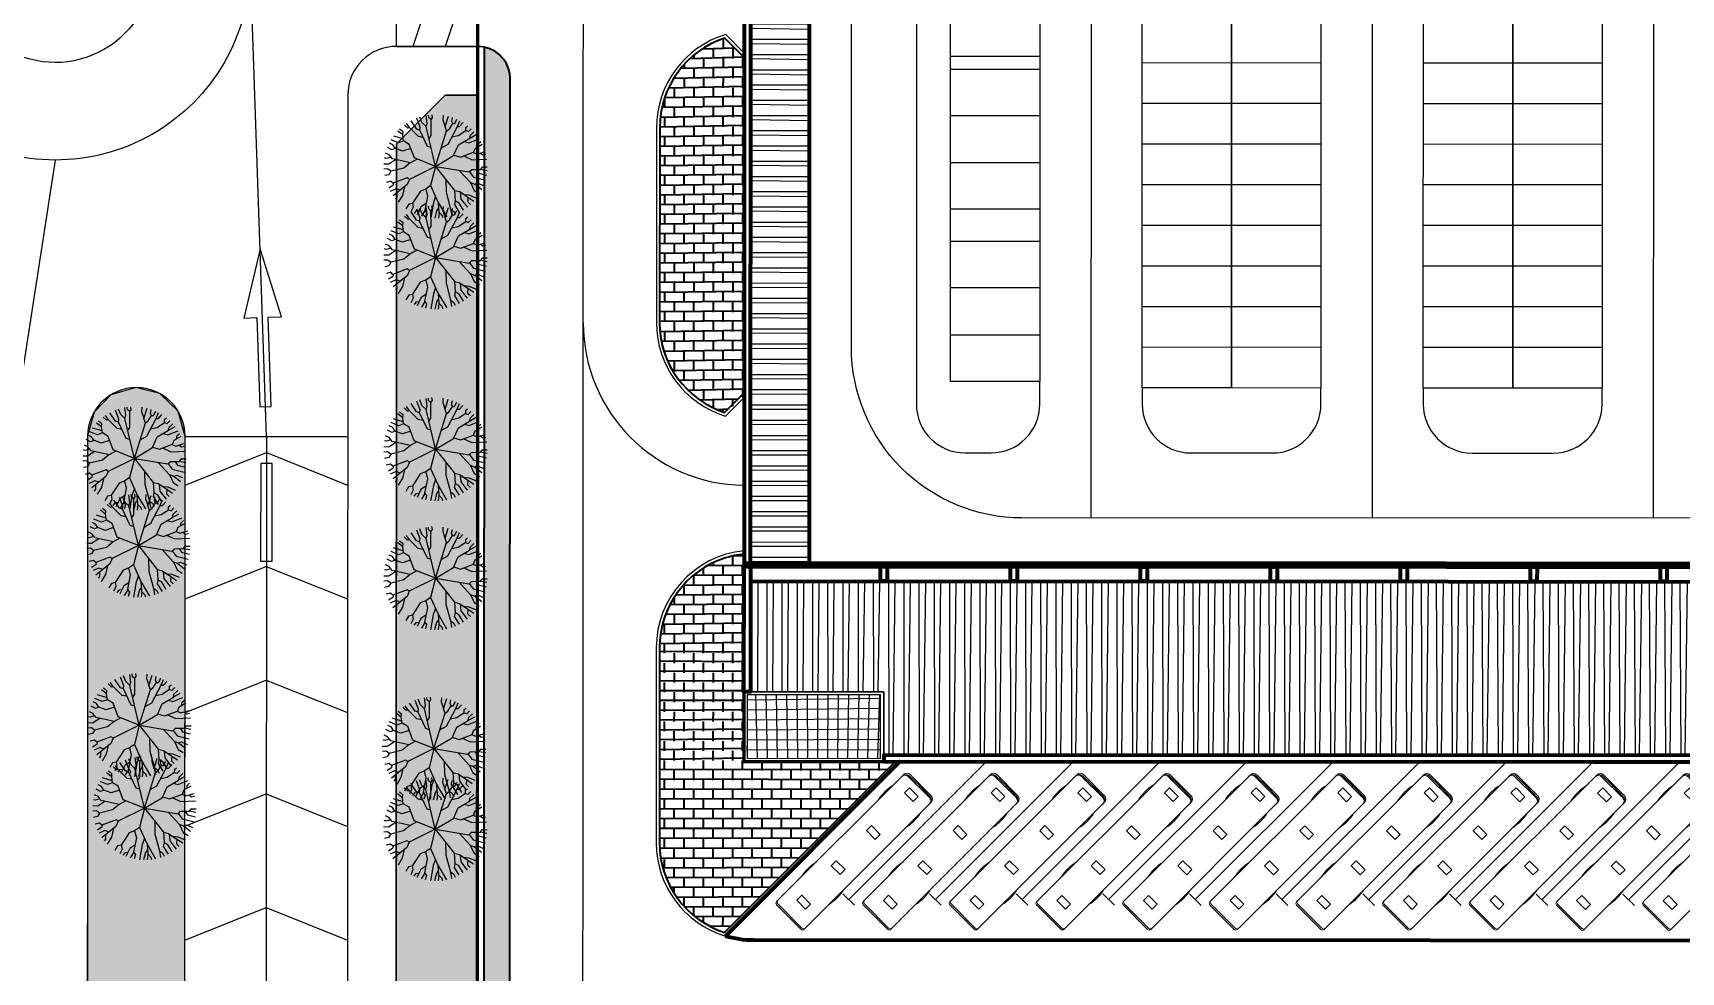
# Model space of a CAD drawing. Header units: millimetres. Extents: x -840588 to 786814, y -467537 to 194195.
# Drawn here: x 273541 to 374966, y -229826 to -172039 of the extents above; entities that cross this region are included whole.
import ezdxf

# ---------------------------------------------------------------- set-up
doc = ezdxf.new("R2010")
doc.units = ezdxf.units.MM
doc.header["$LTSCALE"] = 100
doc.header["$MEASUREMENT"] = 0
for name, color, linetype in [('1gt tim duong', 10, 'Continuous'), ('A-hatch', 139, 'Continuous'), ('A-Plnt', 23, 'Continuous'), ('A-tree', 3, 'Continuous'), ('caycay', 96, 'Continuous'), ('ct-ramdoc', 250, 'Continuous'), ('ctrinh-cot', 7, 'Continuous'), ('ctrinh-mai 1', 16, 'Continuous'), ('ctrinh-mai 2', 24, 'Continuous'), ('gthong-phan lanxe', 9, 'Continuous'), ('gthong-tim duong', 6, 'Continuous'), ('gthong-viahe', 5, 'Continuous')]:
    doc.layers.add(name, color=color, linetype=linetype)
for name, color, linetype, lineweight in [('A-Area', 134, 'Continuous', 35), ('ct-bai xe', 95, 'Continuous', 100), ('ct-phan loxe', 95, 'Continuous', 15), ('ct-xebuyt', 148, 'Continuous', 13), ('ctrinh-chinh', 24, 'Continuous', 100), ('PV_X_Lo', 1, 'Continuous', 9)]:
    doc.layers.add(name, color=color, linetype=linetype, lineweight=lineweight)

# ---------------------------------------------------------------- blocks, each defined once
blk = doc.blocks.new('ARR-LT-T')
blk.add_lwpolyline([(-4.212694860529155, 1.13272828515619), (-4.212694860412739, 0.3499999998603016), (-9.712694860529155, 0.3500000003259629), (-9.71269486041274, -0.3500000000931323), (-4.212694860412739, -0.3500000000931323), (-4.212694860529155, -1.179037770954892), (0, 0)], close=True)
blk = doc.blocks.new('plxe')
at = {"ltscale": 0.1}
for p, q in [((0, 0), (-8.485282087814994, 8.485282085835934)), ((-0.3535533662652597, -0.353553366381675), (0.3535533661488444, 0.3535533661488444))]:
    blk.add_line(p, q, dxfattribs=at)
blk = doc.blocks.new('nhadauxenhieutang')
at = {"layer": 'ctrinh-mai 1'}
h = blk.add_hatch(dxfattribs=at)
h.set_pattern_fill('ANSI32', color=256, scale=2.5, angle=315, style=0)
h.set_pattern_definition([(0, (-616518.5952939871, -1205217.903546091), (2.775557561562891e-16, 0.9375), []), (0, (-616518.2827939877, -1205218.21604609), (2.775557561562891e-16, 0.9375), [])])
h.paths.add_polyline_path([(-134.2000219970942, 36.79999674111605), (-130.6000214068918, 36.79999674111605), (-130.6000214068918, -36.79999818676151), (-134.2000219970942, -36.79999818676151)])
at = {"layer": 'ctrinh-mai 2'}
h = blk.add_hatch(dxfattribs=at)
h.set_pattern_fill('ANSI32', color=256, scale=2.5, angle=45, style=0)
h.set_pattern_definition([(90, (-616518.5952939871, -1205217.903546091), (-0.9375, 1.665334536937735e-16), []), (90, (-616518.2827939877, -1205217.591046091), (-0.9375, 1.665334536937735e-16), [])])
h.paths.add_polyline_path([(-126.0000206602272, -48.59999737353064), (-22.19975390762556, -48.59999737353064), (-22.19975390762556, -37.89999806811102), (-134.2000219970942, -37.89998831949197), (-134.2000219970942, -44.69999912194908), (-126.0000206602272, -44.69999912194908)])
h = blk.add_hatch(dxfattribs=at)
h.set_pattern_fill('ANSI37', color=256, scale=5, angle=315, style=0)
h.set_pattern_definition([(0, (-616518.5952939871, -1205217.903546091), (1.665334536937735e-16, 0.625), []), (90, (-616518.5952939871, -1205217.903546091), (-0.625, 1.665334536937735e-16), [])])
h.paths.add_polyline_path([(-126.2000206930097, -44.8999991081655), (-134.4000220275484, -44.8999991081655), (-134.4000220276648, -48.79999703657813), (-126.2000206930097, -48.79999703657813)])
at = {"layer": 'A-hatch'}
for p, q in [((-116.40001907642, -5.600000336766243), (-121.9000202789903, -5.600000336766243)), ((-99.1000162436394, -6.000000309431925), (-110.1000186486635, -6.000000309431925)), ((-81.80001340794843, -6.000000309431925), (-92.80001581297256, -6.000000309431925)), ((-116.400019079214, -6.400000282097608), (-121.9000202817842, -6.400000282097608)), ((-99.1000162436394, -8.50000013713725), (-110.1000186486635, -8.50000013713725)), ((-81.80001340794843, -8.50000013713725), (-92.80001581297256, -8.50000013713725)), ((-116.4000190777006, -9.250000085681677), (-121.9000202802708, -9.250000085681677)), ((-99.1000162436394, -10.99999996484257), (-110.1000186486635, -10.99999996484257)), ((-81.80001340794843, -10.99999996484257), (-92.80001581297256, -10.99999996484257)), ((-116.4000190779334, -12.14999988535419), (-121.9000202805037, -12.14999988535419)), ((-99.1000162436394, -13.4999997925479), (-110.1000186486635, -13.4999997925479)), ((-81.80001340794843, -13.4999997925479), (-92.80001581297256, -13.4999997925479)), ((-116.4000190779334, -14.99999968893826), (-121.9000202805037, -14.99999968893826)), ((-99.1000162436394, -15.99999962025322), (-110.1000186486635, -15.99999962025322)), ((-81.80001340794843, -15.99999962025322), (-92.80001581297256, -15.99999962025322)), ((-116.4000190779334, -16.99999955156818), (-121.9000202805037, -16.99999955156818)), ((-99.1000162436394, -18.49999944819137), (-110.1000186486635, -18.49999944819137)), ((-81.80001340794843, -18.49999944819137), (-92.80001581297256, -18.49999944819137)), ((-116.4000190780498, -19.84999935515225), (-121.9000202805037, -19.84999935515225)), ((-99.1000162436394, -20.9999992758967), (-110.1000186486635, -20.9999992758967)), ((-81.80001340794843, -20.9999992758967), (-92.80001581297256, -20.9999992758967)), ((-116.400019077817, -22.74999915482476), (-121.9000202802708, -22.74999915482476)), ((-99.1000162436394, -23.49999910360202), (-110.1000186486635, -23.49999910360202)), ((-81.80001340794843, -23.49999910360202), (-92.80001581297256, -23.49999910360202))]:
    blk.add_line(p, q, dxfattribs=at)
for points in [[(-116.4000190793304, -26.99999886238948), (-116.4000190794468, -25.59999895840883), (-121.9000202819007, -25.59999895840883), (-121.9000202819007, 25.59999751253054), (-116.4000190793304, 25.59999751253054), (-116.4000190793304, 26.99999741604552, 0.414213562373095), (-119.4000195710687, 29.99999720929191), (-121.0000201343792, 29.99999720929191, 0.4142135623730401), (-124.0000206261175, 26.99999741604552), (-124.0000206261175, -26.99999886238948, 0.4142135623730952), (-121.0000201343792, -29.99999865563586), (-119.4000195710687, -29.99999865563586, 0.4142135623730999)], [(-110.1000186486635, -26.99999886215664, 0.4142135623730723), (-107.1000181569252, -29.99999865540303), (-102.1000167353777, -29.99999865540303, 0.4142135623730723), (-99.1000162436394, -26.99999886215664), (-99.1000162436394, -25.99999893107451), (-110.1000186486635, -25.99999893107451), (-110.1000186486635, -26.99999886215664)], [(-92.80001581297256, -26.99999886215664, 0.4142135623730723), (-89.80001532123424, -29.99999865540303), (-84.80001389968675, -29.99999865540303, 0.4142135623730723), (-81.80001340794843, -26.99999886215664), (-81.80001340794843, -25.99999893107451), (-92.80001581297256, -25.99999893107451), (-92.80001581297256, -26.99999886215664)]]:
    blk.add_lwpolyline(points, format="xyb", close=True, dxfattribs=at)
for points in [[(-116.4000190793304, 25.59999751253054), (-116.4000190794468, -25.59999895840883), (-121.9000202819007, -25.59999895840883), (-121.9000202819007, 25.59999751253054)], [(-104.6000174462097, 25.99999748519622), (-104.6000174460933, -25.99999893107451), (-110.1000186486635, -25.99999893107451), (-110.1000186486635, 25.99999748519622)], [(-99.1000162436394, 25.99999748519622), (-99.1000162436394, -25.99999893107451), (-104.6000174460933, -25.99999893107451), (-104.6000174462097, 25.99999748519622)], [(-87.3000146105187, 25.99999748519622), (-87.30001461040229, -25.99999893107451), (-92.80001581297256, -25.99999893107451), (-92.80001581297256, 25.99999748519622)], [(-81.80001340794843, 25.99999748519622), (-81.80001340794843, -25.99999893107451), (-87.30001461040229, -25.99999893107451), (-87.3000146105187, 25.99999748519622)]]:
    blk.add_lwpolyline(points, close=True, dxfattribs=at)
at = {"layer": 'ctrinh-chinh'}
for points in [[(-134.2000219970942, 36.79999674111605), (-134.6000220626593, 36.79999674111605), (-134.6000220626593, -36.79999818676151), (-134.2000219970942, -36.79999818676151), (-134.2000219970942, 36.79999674111605)], [(-134.2000219970942, 36.79999674111605), (-130.6000214068918, 36.79999674111605), (-130.6000214068918, -36.79999818676151), (-134.2000219970942, -36.79999818676151)], [(-5.000000819563866, -36.99999817297794), (-5.000000819563866, -36.79999818676151), (-134.6000220626593, -36.79999818676151), (-134.6000220626593, -36.99999817297794), (-5.000000819563866, -36.99999817297794)], [(-134.6000220602145, -44.69999912194908), (-134.6000220626593, -36.99999817297794), (-134.2000216541346, -36.99999817297794), (-134.2000216518063, -44.69999912194908)], [(-126.2002707597567, -37.89999811095186), (-126.2002708378714, -36.99999817297794), (-125.8002704294631, -36.99999817297794), (-125.8002703513484, -37.89999811095186)], [(-118.2002694484545, -37.89999811095186), (-118.2002695265692, -36.99999817297794), (-117.8002691181609, -36.99999817297794), (-117.8002690400463, -37.89999811095186)], [(-110.2002681371523, -37.89999811095186), (-110.200268215267, -36.99999817297794), (-109.8002678068588, -36.99999817297794), (-109.8002677287441, -37.89999811095186)], [(-102.2002668258501, -37.89999811095186), (-102.2002669039648, -36.99999817297794), (-101.8002664955566, -36.99999817297794), (-101.8002664174419, -37.89999811095186)], [(-94.20026551454794, -37.89999811095186), (-94.20026559266262, -36.99999817297794), (-93.80026518425439, -36.99999817297794), (-93.8002651061397, -37.89999811095186)], [(-86.20026420324575, -37.89999811095186), (-86.20026428136043, -36.99999817297794), (-85.8002638729522, -36.99999817297794), (-85.80026379483752, -37.89999811095186)], [(-78.20026289194357, -37.89999811095186), (-78.20026297005825, -36.99999817297794), (-77.80026256165002, -36.99999817297794), (-77.80026248353533, -37.89999811095186)], [(-22.00000360608101, -48.99999734596349), (-22.00000360608101, -48.59999737353064), (-126.0000206490513, -48.59999737353064), (-126.0000206490513, -48.99999734596349), (-22.00000360608101, -48.99999734596349)]]:
    blk.add_lwpolyline(points, close=True, dxfattribs=at)
blk.add_lwpolyline([(-134.2000216539018, -37.89999811374582), (-5.400001233094372, -37.89999775541946)], dxfattribs=at)
at = {"layer": 'ctrinh-cot', "ltscale": 5}
blk.add_lwpolyline([(-5.000000819563866, -16.39999824017286), (-5.000000819563866, -48.99999189539813), (-134.6000220616115, -48.99999189539813), (-134.6000220616115, 48.9999959000852), (-5.000000819563866, 48.9999959000852), (-5.000000819563866, 16.39999824040569), (0, 16.39999824040569), (0, -16.39999824017286), (-5.000000819563866, -16.39999824017286)], dxfattribs=at)
for points in [[(-126.0000206602272, -44.69999912194908), (-134.6000220602145, -44.69999912194908), (-134.6000220602145, -48.99999702256173), (-126.0000206602272, -48.99999702256173)], [(-126.2000206930097, -44.8999991081655), (-134.400022027432, -44.8999991081655), (-134.400022027432, -48.7999970363453), (-126.2000206930097, -48.7999970363453)]]:
    blk.add_lwpolyline(points, close=True, dxfattribs=at)
at = {"layer": 'ctrinh-mai 1'}
blk.add_lwpolyline([(-126.0000206602272, -48.59999737353064), (-22.19975390762556, -48.59999737353064), (-22.19975390762556, -37.89999806811102), (-134.2000219970942, -37.89998831949197), (-134.2000219970942, -44.69999912194908), (-126.0000206602272, -44.69999912194908)], close=True, dxfattribs=at)
at = {"layer": 'gthong-tim duong', "ltscale": 50}
for p, q in [((-113.2500191649888, 33.99999693408608), (-113.2500191649888, -33.99999837973155)), ((-95.9500163292978, 33.99999693408608), (-95.9500163292978, -33.99999837973155)), ((-78.65001319267321, 33.99999693408608), (-78.65001319267321, -33.99999837973155))]:
    blk.add_line(p, q, dxfattribs=at)
blk.add_lwpolyline([(-9.427710584597662, -33.99999837973155), (-117.5000192596344, -33.99999837973155, -0.4142135623732263), (-128.0000209807185, -23.49999910336919), (-128.000020980835, 23.49999765749089, -0.4142135623727053), (-117.5000192597508, 33.99999693385325), (-9.427710584946908, 33.99999693408608)], format="xyb", dxfattribs=at)
blk = doc.blocks.new('htrgrr')
at = {"ltscale": 10}
for p, q in [((-903.0737704914063, 0), (903.0737704914063, 0)), ((-1180.942622951232, -11161.06557377055), (-1180.942622951232, -277.8688524590107)), ((0, -69.46721311472356), (-903.0737704914063, -92.62295081967022)), ((-903.0737704914063, -162.0901639343938), (903.0737704914063, -162.0901639345102)), ((0, -162.0901639345102), (0, -69.46721311472356)), ((0, -69.46721311472356), (903.0737704914063, -92.62295081967022)), ((1180.942622951232, -277.8688524590107), (1180.942622951232, -11161.06557377055)), ((1042.008196720853, -11207.37704918033), (-1042.008196720853, -11207.37704918033)), ((1042.008196720853, -11300), (-1042.008196720853, -11300))]:
    blk.add_line(p, q, dxfattribs=at)
for points in [[(375.2198343565688, -1027.67339785106), (375.2198343565688, -594.4204250621842), (-375.2198343565688, -594.4204250621842), (-375.2198343565688, -1027.67339785106)], [(375.2198343565688, -4272.293837453122), (375.2198343565688, -3839.040864664246), (-375.2198343565688, -3839.040864664246), (-375.2198343565688, -4272.293837453122)], [(375.2198343565688, -7285.274362727185), (375.2198343565688, -6852.021389938309), (-375.2198343565688, -6852.021389938309), (-375.2198343565688, -7285.274362727185)], [(375.2198343565688, -10244.59532106423), (375.2198343565688, -9811.342348275357), (-375.2198343565688, -9811.342348275357), (-375.2198343565688, -10244.59532106423)]]:
    blk.add_lwpolyline(points, close=True, dxfattribs=at)
for centre, radius, start, end in [((-903.0737704914063, -277.8688524590107), 277.8688524590164, 90, 180), ((903.0737704914063, -277.8688524590107), 277.8688524590164, 0, 90), ((-903.0737704914063, -370.4918032786809), 277.8688524590164, 90, 180), ((-903.0737704914063, -439.9590163934045), 277.8688524590164, 90, 180), ((903.0737704914063, -370.4918032786809), 277.8688524590164, 0, 90), ((903.0737704914063, -439.9590163935209), 277.8688524590164, 0, 90), ((1919.031762295403, -1817.725409836043), 3169.441598360655, 167.9819880926131, 192.0180119073869), ((-1919.031762295403, -1817.725409836043), 3169.441598360655, 347.981988092613, 12.01801190738696), ((1919.031762295403, -8417.110655737692), 3169.441598360655, 167.9819880926131, 192.0180119073869), ((-1919.031762295403, -8417.110655737692), 3169.441598360655, 347.981988092613, 12.01801190738696), ((-1042.008196720853, -11068.44262295077), 138.9344262295082, 180, 270), ((-1042.008196720853, -11161.06557377055), 138.9344262295082, 180, 270), ((1042.008196720853, -11068.44262295077), 138.9344262295082, 270, 0), ((1042.008196720853, -11161.06557377055), 138.9344262295082, 270, 0)]:
    blk.add_arc(centre, radius, start, end, dxfattribs=at)
blk = doc.blocks.new('A$C537F0C63')
at = {"layer": 'caycay'}
for p, q in [((3.910690972326847, 11.37062830588184), (3.788839569944685, 11.81686011959391)), ((4.712688563198753, 10.80137484274019), (4.265887160996499, 11.99052643422328)), ((4.906208114261972, 11.58543264324908), (4.852080984670465, 12.1454581428552)), ((6.159981289129064, 11.93632074141715), (6.202302373265411, 12.27858844433285)), ((6.353129947037814, 11.71136866716915), (6.159981289129064, 11.93632074141715)), ((6.353129947037814, 11.71136866716915), (6.605483960749552, 11.93623077391385)), ((6.605483960749552, 11.93623077391385), (6.617402898351429, 12.259334795428)), ((6.826178093167982, 11.29693891192437), (6.890286666319298, 12.23129105439875)), ((7.441234408583114, 11.42699881628141), (7.651727496751846, 12.08642798159781)), ((7.68363426896758, 10.90806475621866), (8.019816777752567, 11.97964079065423)), ((1.76967368680198, 9.623145921275864), (1.343038968556357, 9.988975225947797)), ((2.008257406407211, 10.05514116568156), (1.666088850062806, 10.35901247844595)), ((2.310344671936036, 10.1849830326064), (2.008257406407211, 10.05514116568156)), ((2.272467924871307, 10.54832825371341), (2.042717878081021, 10.72445268446245)), ((2.296077634156973, 10.19319036591696), (2.272467924871307, 10.54832825371341)), ((3.222511420288356, 9.660279909650853), (2.296077634156973, 10.19319036591696)), ((3.003826198455499, 10.71583942823054), (2.568862697771692, 11.14364282684619)), ((3.269952949845901, 10.73353164103173), (2.956771443390608, 11.39790803732103)), ((3.269952949845901, 10.73353164103173), (3.003826198455499, 10.71583942823054)), ((4.50370063718583, 8.70506324478265), (3.269952949845901, 10.73353164103173)), ((3.573577700022724, 11.08070473705084), (3.272457403527369, 11.57568824168993)), ((3.810128005825391, 11.09643069598314), (3.573577700022724, 11.08070473705084)), ((3.810128005825391, 11.09643069598314), (3.910690972326847, 11.37062830588184)), ((4.235841180721764, 10.50048805131519), (3.810128005825391, 11.09643069598314)), ((4.592421611992904, 10.24268936957378), (4.235841180721764, 10.50048805131519)), ((4.577421300939022, 10.28284407086176), (4.712688563198753, 10.80137484274019)), ((6.125898059370229, 6.139521315279126), (4.577421300939022, 10.28284407086176)), ((4.700099824054632, 10.83487223221164), (4.906208114261972, 11.58543264324908)), ((6.125898059370229, 6.139521315279126), (6.970036149243242, 10.92007571294744)), ((6.447514687970397, 9.84495994712779), (6.353129947037814, 11.71136866716915)), ((6.717420145090728, 9.489459469132271), (6.447514687970397, 9.84495994712779)), ((6.970036149243242, 10.92007571294744), (6.826178093167982, 11.29693891192437)), ((6.948042777010414, 8.570320168466424), (7.76638461697803, 10.55685856171476)), ((6.970036149243242, 10.92007571294744), (7.441234408583114, 11.42699881628141)), ((7.392351211692585, 9.648875252361904), (7.965382829468581, 9.797246468468074)), ((7.76638461697803, 10.55685856171476), (7.68363426896758, 10.90806475621866)), ((7.76638461697803, 10.55685856171476), (8.113333231842262, 10.69883864084841)), ((7.965382829468581, 9.797246468468074), (8.933407776050444, 10.87226001470481)), ((8.113333231842262, 10.69883864084841), (8.712313031195663, 11.70768604843033)), ((8.933407776050444, 10.87226001470481), (9.272947348141315, 11.41112699440055)), ((8.933407776050444, 10.87226001470481), (9.171925964052207, 10.85838502353727)), ((9.171925964052207, 10.85838502353727), (9.537986088387697, 11.24360011898898)), ((9.733678942880942, 10.44985240105962), (10.13871553562058, 10.78615722681207)), ((9.786865097747068, 10.09668076723392), (9.733678942880942, 10.44985240105962)), ((9.745379681935447, 9.38050785887026), (9.786865097747068, 10.09668076723392)), ((9.759203255198372, 9.619244142235402), (10.88575250038048, 10.01737219720235)), ((9.786865097747068, 10.09668076723392), (10.35685576614924, 10.5884511891054)), ((1.280611972542829, 8.044912836274307), (0.444487546075834, 8.466659778718167)), ((0.9218848354175861, 8.526406249260617), (0.5914981488203921, 8.797440291094972)), ((2.008086131005257, 8.717519836023712), (0.7635036424217105, 9.129316388596635)), ((0.9357337090696092, 8.218872061683214), (0.9218848354175861, 8.526406249260617)), ((1.920139873705921, 9.225739964920649), (1.087115961723612, 9.647311538588838)), ((1.521030883770436, 7.555591163691133), (1.280611972542829, 8.044912836274307)), ((1.883955297300417, 9.24431646832818), (1.76967368680198, 9.623145921275864)), ((3.267708861298161, 8.533747915149434), (1.883955297300417, 9.24431646832818)), ((2.5351559760893, 8.909919010715385), (2.008086131005257, 8.717519836023712)), ((3.993460937123018, 9.543984048803395), (3.222511420288356, 9.660279909650853)), ((3.914115354094974, 7.298525660517043), (3.267708861298161, 8.533747915149434)), ((5.316408449507435, 8.305498213470855), (4.50370063718583, 8.70506324478265)), ((6.527199968382774, 8.412167402177147), (6.948042777010414, 8.570320168466424)), ((8.578119715861249, 7.281614840641851), (9.092822924165375, 8.921003827472305)), ((8.94424461397648, 8.447760988721711), (9.944313991869421, 8.175001025898382)), ((9.092822924165375, 8.921003827472305), (9.745379681935447, 9.38050785887026)), ((9.745379681935447, 9.38050785887026), (10.35249974897306, 9.183089075660973)), ((9.944313991869421, 8.175001025898382), (10.80974500087541, 8.559510920527828)), ((10.35249974897306, 9.183089075660973), (11.20201209581137, 9.59306054910121)), ((10.79366673980257, 8.552387381641893), (11.20595707066968, 8.407509828190086)), ((10.80974500087541, 8.559510920527828), (11.04832709143011, 8.991530669089116)), ((11.04832709143011, 8.991530669089116), (11.44374410946693, 9.207825855861302)), ((11.18806748264615, 7.336222721740342), (11.54099752982074, 7.835271000905777)), ((11.20595707066968, 8.407509828190086), (11.70062178621083, 8.711759320220153)), ((11.54099752982074, 7.835271000905777), (11.95948603860597, 8.053456869412912)), ((1.757476259455871, 6.679553776459215), (0.00855774800220388, 6.661205396139849)), ((0.4466466944213607, 7.186909447627841), (0.08666564667146304, 7.2448509023925)), ((1.12084364940165, 7.320901045324717), (0.1511815814883448, 7.552586191002774)), ((0.7097976248769555, 7.419110072511103), (0.4466466944213607, 7.186909447627841)), ((1.541375211712875, 7.549264594850683), (1.12084364940165, 7.320901045324717)), ((3.097987199351337, 7.065927705370996), (1.521030883770436, 7.555591163691133)), ((2.703754449681583, 7.188340914177388), (1.757476259455871, 6.679553776459215)), ((6.125898059370229, 6.139521315279126), (2.179125049486174, 5.25103580450741)), ((3.884867362274235, 7.354371150599036), (3.097987199351337, 7.065927705370996)), ((6.125898059370229, 6.139521315279126), (3.914115354094974, 7.298525660517043)), ((6.125898059370229, 6.139521315279126), (4.039744528603478, 3.175083687405277)), ((6.125898059370229, 6.139521315279126), (8.578119715861249, 7.281614840641851)), ((6.125898059370229, 6.139521315279126), (9.309124815248651, 4.773858037136961)), ((6.125898059370229, 6.139521315279126), (6.842971201978798, 3.89649221743457)), ((8.279060999553622, 7.142313947006187), (9.0886019582249, 6.750771228889789)), ((9.075402950122225, 6.757166716884967), (9.900688603102026, 6.150819989943557)), ((9.0886019582249, 6.750771228889789), (11.18806748264615, 7.336222721740342)), ((9.900688603102026, 6.150819989943557), (11.46386237296974, 5.868288854795537)), ((10.77352595946286, 7.220637597380119), (11.64532254343067, 6.712682137225784)), ((11.33254625860354, 7.540524095533328), (11.89576276779189, 7.413002362918633)), ((11.46386237296974, 5.868288854795537), (11.83055046181835, 6.160203181647375)), ((11.64532254343067, 6.712682137225784), (12.23443119234435, 6.755833524115587)), ((11.83055046181835, 6.160203181647375), (12.26543294043586, 6.154373944329564)), ((11.89576276779189, 7.413002362918633), (12.11310363743178, 7.4986918541872)), ((0.5706603464168438, 5.768348654561123), (-1.699427230050787e-06, 5.730386201154033)), ((0.7806298194373085, 5.506956316930882), (0.04189879572368227, 5.315400935116486)), ((1.063396316407307, 5.057959221958299), (0.1397583337929973, 4.775609911099309)), ((1.715808944849414, 4.625734219735023), (0.307439249689196, 4.179975674378511)), ((0.7973220304920687, 5.486148682266503), (0.5706603464168438, 5.768348654561123)), ((1.863759347223095, 5.527326392111718), (0.7973220304920687, 5.486148682266503)), ((1.301357276712224, 5.505615774418402), (1.063396316407307, 5.057959221958299)), ((2.113923366072413, 3.99826194187699), (1.623038097397512, 3.787286263777787)), ((2.086705644269387, 3.98654600703594), (1.703781163858366, 3.019787908731814)), ((2.147618291040999, 5.278660692089034), (1.715808944849414, 4.625734219735023)), ((2.179125049486174, 5.25103580450741), (1.863759347223095, 5.527326392111718)), ((3.339595652047137, 5.512285084278119), (2.113923366072413, 3.99826194187699)), ((4.993965494963049, 4.531040710644447), (5.060837633816845, 3.005173691082746)), ((9.309124815248651, 4.773858037136961), (9.56344752651421, 4.969106941811333)), ((9.309124815248651, 4.773858037136961), (9.616567334425781, 4.170077324375598)), ((9.56344752651421, 4.969106941811333), (11.29217119894747, 4.430094099112466)), ((9.616567334425781, 4.170077324375598), (11.35931998142405, 2.929313197353622)), ((9.93769863442867, 3.941450450896809), (10.23341044859262, 2.932877378403646)), ((11.22320598487931, 4.451586098773987), (11.30987888816526, 4.16373455730718)), ((11.29217119894747, 4.430094099112466), (11.5425597731919, 4.68452039962358)), ((11.30987888816526, 4.16373455730718), (11.83210555871847, 3.873839490315731)), ((11.46386237296974, 5.868288854795537), (11.72795570972085, 5.469711782065133)), ((11.5425597731919, 4.68452039962358), (12.06343262891096, 4.577516196506622)), ((11.72795570972085, 5.469711782065133), (12.21933158095999, 5.388423248077743)), ((1.230773230763589, 3.880098522535263), (0.5654086178583384, 3.53661498738802)), ((1.603983964610961, 3.791791144500166), (0.7979776640349883, 3.08873558965206)), ((1.703781163858366, 3.019787908731814), (1.11193678613563, 2.596291564444982)), ((1.623038097397512, 3.787286263777787), (1.230773230763589, 3.880098522535263)), ((2.360128743846872, 2.528373258541251), (1.492859571077133, 2.110982061632967)), ((2.496129963798012, 2.269877917915437), (1.822411499113514, 1.760689831018681)), ((2.952599385069334, 2.620357636184053), (2.360128743846872, 2.528373258541251)), ((3.428623164742021, 2.985834134982724), (2.496129963798012, 2.269877917915437)), ((2.496129963798012, 2.269877917915437), (2.56307497484886, 1.709560079856601)), ((3.339813401926222, 2.088173656051367), (2.637745125197398, 1.087092649082479)), ((3.369906157186051, 2.940729452180676), (3.339813401926222, 2.088173656051367)), ((4.039744528603478, 3.175083687405277), (3.428623164742021, 2.985834134982724)), ((4.039744528603478, 3.175083687405277), (4.031693542077846, 1.955804082903342)), ((5.060837633816845, 3.005173691082746), (4.630837960547069, 0.98501350143124)), ((6.842971201978798, 3.89649221743457), (6.058139944627328, 1.852742682112876)), ((6.328418276112643, 2.556572256453364), (6.621925523577374, 1.860491597191867)), ((6.842971201978798, 3.89649221743457), (7.432333557888342, 3.519514546744176)), ((7.432333557888342, 3.519514546744176), (7.280434323314694, 2.677135711990559)), ((7.280434323314694, 2.677135711990559), (7.715867288097797, 1.041460912816547)), ((7.432333557888342, 3.519514546744176), (8.098582012036786, 3.326026642433135)), ((8.098582012036786, 3.326026642433135), (9.111636380646814, 1.936837856093916)), ((10.23341044859262, 2.932877378403646), (10.78588893792767, 2.142211417256476)), ((10.47633774106362, 3.557950291473389), (10.95106070157999, 3.753440934466198)), ((10.9181057199894, 3.243447097807802), (10.92924841445711, 2.741344290425332)), ((10.92924841445711, 2.741344290425332), (11.10547083382698, 2.548124503166036)), ((10.95106070157999, 3.753440934466198), (11.66045975862653, 3.481945362666011)), ((2.56307497484886, 1.709560079856601), (2.246554855188151, 1.380875038601516)), ((3.661068871806492, 1.723103908010671), (3.151986367873178, 0.7683009200591187)), ((4.151889424236288, 1.488197098566161), (3.632459803578968, 0.5291005140024936)), ((4.031693542077846, 1.955804082903342), (3.661068871806492, 1.723103908010671)), ((4.029956023412524, 1.954728688528121), (4.151889424236288, 1.488197098566161)), ((4.291746997165319, 0.7246533119759988), (4.111621739852126, 0.339800697278406)), ((4.630837960547069, 0.98501350143124), (4.291746997165319, 0.7246533119759988)), ((4.630837960547069, 0.98501350143124), (4.553144487388636, 0.2048409433373308)), ((6.058139944627328, 1.852742682112876), (5.148106664306397, 0.07830981133520254)), ((5.687346443359274, 0.2823844214362907), (5.63783512871305, 0.01939518188373768)), ((6.046166258151061, 0.6926535401726142), (5.687346443359274, 0.2823844214362907)), ((6.032371784920542, 0.6769075088304817), (6.148760987558489, 2.060398401226848e-06)), ((6.058139944627328, 1.852742682112876), (6.046166258151061, 0.6926535401726142)), ((6.051426148278551, 1.202184490222862), (6.300487340380641, 0.8879269488934369)), ((6.300487340380641, 0.8879269488934369), (6.566832978940511, 0.01583402863980155)), ((6.621925523577374, 1.860491597191867), (7.04603830007909, 0.06930147462480818)), ((7.715867288097797, 1.041460912816547), (7.500958808541327, 0.7001980161367101)), ((7.500958808541327, 0.7001980161367101), (7.660945140349213, 0.1949458228082221)), ((7.510773716396216, 1.811866424770415), (8.13382774245838, 1.455661724790843)), ((7.68101589476646, 0.9861165687689208), (8.13231261911642, 0.3370629204364377)), ((8.13382774245838, 1.455661724790843), (8.63363335412214, 0.5354539643340104)), ((8.374018521320977, 1.013457626351737), (8.758654683351779, 0.9918956518486084)), ((8.758654683351779, 0.9918956518486084), (8.994797214174469, 0.7114704464074748)), ((9.111636380646814, 1.936837856093916), (9.05441034496107, 1.457435791671742)), ((9.05441034496107, 1.457435791671742), (9.356284565004898, 0.9185323608435283)), ((9.108831235360412, 1.913318816441461), (9.563043515889149, 1.847932786524325)), ((9.563043515889149, 1.847932786524325), (9.928087916650838, 1.318988235496363))]:
    blk.add_line(p, q, dxfattribs=at)

msp = doc.modelspace()

# ---------------------------------------------------------------- hatches: boundary and pattern name
at = {"layer": 'A-Area'}
h = msp.add_hatch(dxfattribs=at)
h.set_pattern_fill('AR-B816', color=256, scale=74.99999999999999, angle=-234.0488978474457, style=0)
h.set_pattern_definition([(359.9772674898094, (-616218387.063027, -1205141167.613114), (0.2380954181801555, 599.9998896171523), []), (89.97725918282791, (-616218387.063027, -1205141167.613114), (-599.7619204985889, 600.2379439260001), [599.9999368583491, -599.9999368583491])])
edge = h.paths.add_edge_path(flags=0)
edge.add_ellipse((317911.9095883276, -177873.5260948172), major_axis=(5728.521719033327, 906.598798979504), ratio=0.9999997786129139, start_angle=99.03520848724159, end_angle=170.9854901371619)
edge.add_line((312112.0925744629, -177871.3563522604), (312107.3293352461, -189871.3606635263))
edge.add_ellipse((317907.3304396601, -189873.6624978597), major_axis=(5728.637754423181, 907.0435239595071), ratio=0.9999997786105936, start_angle=170.9800258695685, end_angle=242.9277057320853)
edge.add_line((316107.806276411, -195387.437924168), (317305.6166892594, -194190.5782127427))
edge.add_line((317305.6166892591, -194190.5782127427), (317313.8071981524, -173556.2707818506))
edge.add_line((317313.8071981524, -173556.2707818506), (316116.9451219068, -172358.4585063496))
h = msp.add_hatch(dxfattribs=at)
h.set_pattern_fill('AR-B816', color=256, scale=74.99999999999999, angle=-0.02274081717208486, style=0)
h.set_pattern_definition([(359.9772591828279, (-616218387.0630271, -1205141167.613114), (0.2381412742957028, 599.9999527406096), []), (89.97725918282791, (-616218387.0630271, -1205141167.613114), (-599.7618114663136, 600.2380940149052), [599.9999999999999, -599.9999999999999])])
edge = h.paths.add_edge_path(flags=0)
edge.add_line((302878.3557215687, -262867.696010819), (302913.2831141905, -174867.6885176406))
edge.add_ellipse((300913.2865825894, -174866.89320806), major_axis=(1414.772413770463, 1413.64980689558), ratio=0.9999999999602064, start_angle=314.9999568365287, end_angle=393.4631285487676)
edge.add_line((301314.0606587868, -172907.4629594302), (301278.3555004598, -262867.0609842797))
edge.add_line((301278.3555004598, -262867.0609842798), (301278.3891251602, -262867.0609976255))
edge.add_line((301278.3891251602, -262867.0609976255), (301275.1908956753, -270840.5365897039))
edge.add_line((301275.1908956752, -270840.536589704), (316148.7282791423, -280472.9673214267))
edge.add_line((316148.7282791424, -280472.9673214265), (430302.4218330808, -280518.2751681765))
edge.add_line((430302.4218330809, -280518.2751681766), (446483.8399608564, -249137.8867214562))
edge.add_line((446483.8399608565, -249137.8867214564), (446496.6253684345, -216924.8909046253))
edge.add_line((446496.6253684344, -216924.8909046252), (427396.6238229563, -216917.1064163352))
edge.add_ellipse((429396.6239932503, -216917.9002207129), major_axis=(1414.774987292363, 1413.652378375419), ratio=0.9999999999369273, start_angle=134.9999999981931, end_angle=225.0000000018069)
edge.add_line((429395.8301888727, -218917.9003910072), (445895.8315938, -218924.4492771237))
edge.add_line((445895.8315937998, -218924.4492771238), (445883.8976438556, -248992.1868160052))
edge.add_line((445883.8976438556, -248992.1868160052), (435917.1788086989, -268320.499459358))
edge.add_line((435917.1788086993, -268320.499459358), (424373.991161426, -268315.9192005898))
edge.add_line((424373.9911614259, -268315.9192005898), (422981.7214197326, -269354.6147792203))
edge.add_line((422981.7214197323, -269354.6147792203), (431162.2581461054, -277541.6478314075))
edge.add_line((431162.2581461053, -277541.6478314074), (429936.8160105297, -279918.1299128306))
edge.add_line((429936.81601053, -279918.1299128308), (321538.2732731244, -279875.1062978427))
edge.add_line((321538.2732731243, -279875.1062978425), (310542.6382632614, -268870.7394371476))
edge.add_line((310542.6382632614, -268870.7394371476), (308875.9748193183, -268870.0779348349))
edge.add_ellipse((308878.3562324513, -262870.0774239523), major_axis=(4244.324961760632, 4240.957135009889), ratio=0.9999999999918062, start_angle=134.9999999997653, end_angle=225.0000000002348, ccw=False)
h = msp.add_hatch(dxfattribs=at)
h.set_pattern_fill('AR-B816', color=256, scale=74.99999999999999, angle=-234.0488978474457, style=0)
h.set_pattern_definition([(359.9772674898094, (-616218387.0630269, -1205141167.613114), (0.2380954181801555, 599.9998896171523), []), (89.97725918282791, (-616218387.0630269, -1205141167.613114), (-599.7619204985889, 600.2379439260001), [599.9999368583491, -599.9999368583491])])
edge = h.paths.add_edge_path(flags=0)
edge.add_ellipse((317899.2087213569, -209873.5213689448), major_axis=(5728.429273155594, 907.182745303087), ratio=0.9999997786108468, start_angle=99.02936790112199, end_angle=170.9796495492962)
edge.add_line((312099.3917072592, -209871.3516263879), (312094.6284682752, -221871.355937421))
edge.add_ellipse((317894.6295726894, -221873.6577715215), major_axis=(5728.489736712035, 907.9778702711146), ratio=0.9999997786076119, start_angle=170.9706807526811, end_angle=242.9183606168851)
edge.add_line((316095.1054094404, -227387.4331980628), (326613.7701580363, -216877.1171074264))
edge.add_line((326613.7701580363, -216877.1171074263), (317296.6141440994, -216873.4194278015))
edge.add_line((317296.6141440994, -216873.4194278015), (317301.6825635172, -204104.5675218315))
edge.add_ellipse((317899.2143076955, -209873.5509122506), major_axis=(5727.49299327976, 913.2648100216273), ratio=0.9999997755149983, start_angle=86.85371209074745, end_angle=98.96853907331798)
at = {"layer": 'A-tree'}
h = msp.add_hatch(dxfattribs=at)
h.set_pattern_fill('CROSS', color=256, scale=2000.000000000001, angle=-360.0227408171721, style=0)
h.set_pattern_definition([(359.9772591828279, (-616218387.0630273, -1205141167.613114), (500.1984116790875, 499.801509555262), [250.0000000000001, -750.0000000000002]), (89.97725918282791, (-616218262.1126499, -1205141292.662717), (-499.801509555262, 500.1984116790875), [250.0000000000002, -750.0000000000005])])
edge = h.paths.add_edge_path(flags=0)
edge.add_line((300932.4714440375, -128677.2648410548), (300932.471461205, -128677.2212938116))
edge.add_line((300932.4714612049, -128677.2212938116), (316094.7419499613, -118872.9402049151))
edge.add_line((316094.7419499613, -118872.9402049151), (446935.6282398235, -118924.5083804105))
edge.add_line((446935.6282398235, -118924.5083804105), (446935.519286496, -118924.2748713427))
edge.add_ellipse((446868.3074413108, -133924.1244701017), major_axis=(-10602.39122735721, 10610.8107929554), ratio=0.9999999999903323, start_angle=253.0679679821966, end_angle=314.7660096234019, ccw=False)
edge.add_ellipse((370084.1313651989, -174828.7730186891), major_axis=(-72096.25947737768, 72153.51252275555), ratio=0.9999999999994099, start_angle=200.9923665342715, end_angle=253.0679675690031, ccw=False)
edge.add_line((463243.7613240983, -216365.3032774196), (463243.5364628972, -216930.2928949371))
edge.add_line((463243.5364628972, -216930.292894937), (466274.8083046313, -216931.4960130308))
edge.add_ellipse((370085.7721309225, -174828.4163137291), major_axis=(-74216.73769802367, 74275.67465650149), ratio=0.9999999999981083, start_angle=201.3831764622951, end_angle=253.7890017387414)
edge.add_ellipse((444595.9402026098, -133923.2228294715), major_axis=(-14136.52146655014, 14147.74755387945), ratio=0.9999999999961796, start_angle=253.7890017391638, end_angle=314.6568416411744)
edge.add_line((444723.6622414563, -113923.6306562404), (305938.496692562, -113868.5458809301))
edge.add_line((305938.4966925623, -113868.5458809301), (300936.153405424, -118866.9192688151))
edge.add_line((300936.1534054237, -118866.9192688151), (300932.4091882713, -128677.2648163453))
edge.add_line((300932.4091882714, -128677.2648163453), (300932.4714440374, -128677.2648410547))
h = msp.add_hatch(dxfattribs=at)
h.set_pattern_fill('CROSS', color=256, scale=2000.000000000001, angle=-0.02274081717208486, style=0)
h.set_pattern_definition([(359.9772591828279, (-616218387.063027, -1205141167.613114), (500.1984116790879, 499.8015095552616), [250.0000000000001, -750.0000000000002]), (89.97725918282791, (-616218262.1126497, -1205141292.662717), (-499.8015095552616, 500.1984116790878), [250.0000000000001, -750.0000000000002])])
h.paths.add_polyline_path([(300871.9172091943, -280867.5351396), (300913.5481289083, -175865.5686563446), (298913.4343625309, -175864.7748066475), (295912.2488738679, -178863.5838659561), (295873.5145514772, -276865.1914532502), (299871.9175414136, -280866.4993644427)], flags=0)
h = msp.add_hatch(dxfattribs=at)
h.set_pattern_fill('CROSS', color=256, scale=2000.000000000001, angle=-360.0227408171721, style=0)
h.set_pattern_definition([(359.9772591828279, (-616218387.063027, -1205141167.613114), (500.1984116790877, 499.8015095552619), [250.0000000000001, -750.0000000000002]), (89.97725918282791, (-616218262.1126497, -1205141292.662717), (-499.8015095552618, 500.1984116790877), [250.0000000000001, -750.0000000000002])])
h.paths.add_polyline_path([(282905.2722569035, -196861.3139078818), (282479.9003071487, -195320.4774807509), (281351.9053420519, -194232.2118439398), (279867.781738675, -193860.6114630807, 0.0003271407553383473), (279863.8563897319, -193860.6630903765), (278331.9126722891, -194306.0594392909), (277301.0201869124, -195371.1255451663), (276905.2727293812, -196858.9324944403), (276881.4586022163, -256858.9268078421, -0.4142232574190198), (252871.1404210869, -280849.3989383818), (216871.93814816, -280833.9191729074), (201870.3517231285, -284827.9653259882), (34190.83854514429, -284762.8017520809), (34189.64781515295, -287762.8610263602), (270871.1699170257, -287856.7987089067), (274067.5920310422, -287424.2472242974), (276916.4436493171, -286224.8520744217), (279357.3397446684, -284344.5131629077), (281339.8273160865, -281728.1901544908), (282444.2419626061, -279040.0349036296), (282873.9174597437, -275860.1210662088)], flags=0)

# ---------------------------------------------------------------- linework, layer by layer
at = {"layer": '1gt tim duong', "ltscale": 3}
for p, q in [((287905.2717601815, -196863.5541407999), (286926.955881717, -167863.296208036)), ((270901.700980083, -205856.8060960367), (274922.1767432052, -179858.5497174906)), ((287905.2717600649, -196863.5541412655), (287859.9336354512, -311093.5328622638))]:
    msp.add_line(p, q, dxfattribs=at)
msp.add_lwpolyline([(286916.9558824954, -167863.2922390147, -1.001199730325894), (262916.9691944408, -167824.9903851647), (262929.6472060388, -135882.5798050463, -1.001199721924075), (286929.656737003, -135863.3292459221)], format="xyb", close=True, dxfattribs=at)
for points in [[(421890.6698189492, -231914.9319492522), (421881.7395217785, -254414.9286263731, -0.4142135623727108), (411877.7696493428, -264410.9581276492), (317377.7616030572, -264373.4508710329, -0.4142135623734798), (307381.7297725509, -254369.4833259789), (307424.7936500181, -145869.4993496404, -0.3975651194971958), (317328.9551552717, -135390.5871035342, -0.3975651194971958)], [(307407.3299577733, -189869.4928515657, 0.4112876052448344), (317303.3619781046, -199872.920693785, 0.4112876052448344)]]:
    msp.add_lwpolyline(points, format="xyb", dxfattribs=at)
at = {"layer": 'A-Area'}
for p, q in [((317313.8071979195, -173556.2707820833), (316116.9451217909, -172358.4585061168)), ((301314.0606587868, -172907.4629594302), (301278.3555004598, -262867.0609842798)), ((317305.6166891428, -194190.5782125098), (317313.8071979195, -173556.2707820833)), ((302878.3557215687, -262867.696010819), (302913.2831141905, -174867.6885176408)), ((312112.09257423, -177871.3563522604), (312107.3293351297, -189871.3606635262)), ((316107.8062762947, -195387.4379239352), (317305.6166891428, -194190.5782125098)), ((317296.6141438665, -216873.4194278014), (317301.6825632841, -204104.5675220643)), ((312099.3917071428, -209871.3516263879), (312094.6284680426, -221871.3559376539)), ((316095.1054092075, -227387.4331980626), (326613.7701578032, -216877.117107659)), ((326613.7701578032, -216877.117107659), (317296.6141438665, -216873.4194278014))]:
    msp.add_line(p, q, dxfattribs=at)
for centre, radius, start, end in [((317911.9095882112, -177873.5260948172), 5799.816199174348, 108.0282837015567, 179.9785653364355), ((300913.2865824729, -174866.893207827), 1999.996689801016, 359.9772160138971, 78.44038772681304), ((317907.3304394274, -189873.6624973939), 5800.001561063618, 179.9772611438307, 251.9249410117875), ((317899.208721124, -209873.5213689447), 5799.816199174355, 108.0282837015567, 179.9785653364355), ((317899.214307579, -209873.5509122507), 5799.845993044576, 95.91341618502939, 108.0282432005069), ((317894.6295723401, -221873.6577715215), 5800.00156106361, 179.9772611438307, 251.9249410117875)]:
    msp.add_arc(centre, radius, start, end, dxfattribs=at)
at = {"layer": 'A-Plnt'}
msp.add_lwpolyline([(316148.728280769, -280472.9632236077), (430302.4239456664, -280518.2710711954), (446483.8399608565, -249137.8867214564), (446496.6253640672, -216924.901614834), (446896.6226701944, -216924.9130605714), (446883.7987169957, -249235.025349869), (430545.5413915346, -280918.3675687399), (316030.4438105656, -280872.9162801855), (300875.1044921919, -271057.9866868177), (300914.0756967594, -172866.9154973109), (301314.0757308185, -172867.0742581864), (301275.1908964123, -270840.5347331124)], close=True, dxfattribs=at)
at = {"layer": 'A-tree'}
for p, q in [((298913.4343624146, -175864.7748068802), (295912.2488738676, -178863.583866189)), ((300913.5481287919, -175865.5686563445), (298913.4343624146, -175864.7748068802)), ((300871.9172091943, -280867.5351396), (300913.5481287919, -175865.5686563445)), ((295912.2488738676, -178863.583866189), (295873.5145514771, -276865.1914534831)), ((278331.9126721728, -194306.0594390579), (277301.020186796, -195371.1255451662)), ((279863.8563897319, -193860.6630903765), (278331.9126721728, -194306.0594390579)), ((281351.9053420519, -194232.2118439398), (279867.7817385585, -193860.6114628478)), ((282479.9003071488, -195320.4774805181), (281351.9053420519, -194232.2118439398)), ((277301.020186796, -195371.1255451662), (276905.2727293811, -196858.9324942075)), ((282905.2722567871, -196861.3139078817), (282479.9003071488, -195320.4774805181)), ((276905.2727293811, -196858.9324942075), (276881.4586022163, -256858.9268078421)), ((282873.9174596273, -275860.1210662088), (282905.2722567871, -196861.3139078817))]:
    msp.add_line(p, q, dxfattribs=at)
msp.add_arc((279905.2725138961, -196860.3769806536), 2999.999786581703, 90.71603975833357, 90.79101489450227, dxfattribs=at)
at = {"layer": 'ct-bai xe'}
msp.add_lwpolyline([(316150.6909925272, -227614.6200857226), (326896.6118942243, -216877.2284554575), (412223.0922093841, -216911.0947191478), (401218.7253522659, -227906.7271705525), (317892.2485721519, -227873.6547125754, -0.07376232599723027)], format="xyb", close=True, dxfattribs=at)
at = {"layer": 'ct-ramdoc'}
for p, q in [((295914.0791262335, -172864.9309881294), (295920.0326576807, -157864.9332031494)), ((282905.2721540097, -196861.5696304136), (292905.2713664696, -196865.5386516519))]:
    msp.add_line(p, q, dxfattribs=at)
for points in [[(296519.3164065818, -159665.1685696021), (298916.4597510562, -166866.1225801503), (296914.0781681829, -172865.3278896714)], [(298918.8411636348, -160866.1234662514), (300916.4599213503, -166866.9163845282), (298914.0783384771, -172866.1216940492)], [(282904.1947770696, -199860.0300079294), (287904.8754689446, -197862.0146313416), (292904.0836512127, -199863.9989853742)], [(282901.4164615422, -206860.0314142098), (287902.0971534172, -204862.016037622), (292901.3053356853, -206864.0003916546)], [(282898.6381458987, -213860.0328202573), (287899.3188377736, -211862.0174436695), (292898.5270200415, -213864.0017977021)], [(282895.8598318088, -220860.0303112579), (287896.5405236836, -218862.01493467), (292895.7487059518, -220863.9992887026)], [(282893.0815161651, -227860.0317173054), (287893.7622080401, -225862.0163407176), (292892.9703903081, -227864.0006947501)]]:
    msp.add_lwpolyline(points, dxfattribs=at)
at = {"layer": 'ctrinh-chinh', "const_width": 200.0000000000001}
msp.add_lwpolyline([(300918.8135612458, -160866.9250473261), (300925.9208679707, -142866.9276909713), (300930.7101527021, -130866.980208408), (300931.6283070192, -128675.8441266836), (316094.7539825837, -118872.9479974108), (316094.7539825837, -118872.9479974108), (446935.5339299565, -118924.8789847126), (446935.5339299565, -118924.8789847126), (446930.62397033, -129846.4598275968, -0.2960365282258386), (471615.4945129087, -167949.701417171, -0.2958493802168645), (446900.9727009089, -206002.2872581928), (446883.8107494821, -249235.0331919576), (446883.8107494821, -249235.0331919576), (430546.1732412842, -280918.3756072427), (316030.4558430716, -280872.9240726814), (300875.1259500663, -271058.0108193849), (300914.0572435879, -172866.9232777068)], format="xyb", close=True, dxfattribs=at)
msp.add_lwpolyline([(446900.9578572327, -206002.3427516806, 0.2959330903348644), (471616.0689258817, -167934.7280999272, 0.2959256666825804), (446930.6091288535, -129846.5100726166), (446934.9437855323, -118925.2877431521), (317335.5293047956, -118873.4954109151), (317296.6328764716, -216873.4822429374), (446896.047531042, -216924.8929145656), (446900.776981777, -206460.8659659587)], format="xyb", dxfattribs=at)
at = {"layer": 'gthong-phan lanxe', "ltscale": 8}
msp.add_lwpolyline([(287554.6091660532, -198532.901961754), (287552.2277533102, -204532.9014891601), (288252.2276981275, -204533.1793206468), (288254.6091108705, -198533.1797932407)], close=True, dxfattribs=at)
at = {"layer": 'gthong-viahe'}
for p, q in [((300918.8413339291, -160866.9172706293), (300914.0785087714, -172866.915498427)), ((295914.0791262335, -172864.9309881294), (300914.0453374042, -172866.9134021253))]:
    msp.add_line(p, q, dxfattribs=at)
for points in [[(280916.956355082, -167860.9108441997, -1.001697095355106), (268916.9653766103, -167835.8001631673), (268929.6500786697, -135876.5328811678, -1.001697085273098), (280929.657209583, -135860.9478676381)], [(316172.712435742, -172131.3150723975, 0.330370323414399), (311912.0931660928, -177871.2806836178), (311907.3303409352, -189871.2789114157, 0.3303577000200927), (316163.3918594979, -195614.6248115952), (317305.5050533533, -194473.4181378596), (317313.9193751265, -173273.4280008148), (316172.712435742, -172131.3150723975)], [(316116.9451217909, -172358.4585061168, 0.3246798732083535), (312112.0931849292, -177871.3555115185), (312107.3303579646, -189871.3582918535, 0.3246673241040716), (316107.8070673388, -195387.4349859261), (317305.6173142187, -194190.5754672188), (317313.8071142609, -173556.2706714556), (316116.9451217909, -172358.4585061168)], [(317301.7622234257, -203903.5254817627, 0.3851848931995707), (311899.3922986565, -209871.2759577452), (311894.6294734988, -221871.274185543, 0.3303577000200927), (316150.6909920615, -227614.6200857225), (326896.6118937586, -216877.2284554573), (317296.6144450563, -216873.4181957811), (317301.7622234258, -203903.5254817627)], [(317301.6824293775, -204104.5675953528, 0.3841902022535126), (312099.3923173764, -209871.3507856457), (312094.6294905282, -221871.3535659808, 0.3246673241052437), (316095.1061999024, -227387.4302600535), (326613.7691574598, -216877.1161945657), (317296.6144450563, -216873.418195781), (317301.6824293776, -204104.5675953528)]]:
    msp.add_lwpolyline(points, format="xyb", close=True, dxfattribs=at)
for points in [[(302871.9170329003, -280868.3234206311), (302875.3913531692, -272114.729557714), (300875.8835182425, -270863.8667771142), (300870.9817045832, -280866.9889342947), (299871.9175412972, -280866.4993644427), (295873.5145514772, -276865.1914532502), (295912.2488737511, -178863.5838661889), (298913.4343624146, -175864.7748068802), (300913.5481287919, -175865.5686563445), (300914.7388352979, -172865.5685536401), (295914.7980299002, -172863.5844053605), (295914.7980299002, -172863.5844053605, 0.414213562373095), (292913.6075598259, -175862.3934626922), (292873.1229022193, -277864.0006701042, 0.4142135623727672), (298870.7410168822, -283866.3816102532), (299870.7267241562, -283866.7785067355, 0.4142135623730951), (302871.9171942305, -280867.969449404)], [(310542.6382636994, -268870.7380401638), (308875.9748198725, -268870.0765378512, -0.4142135623730936), (302878.3557215687, -262867.696010819), (302913.2831060584, -174867.7090067356, 0.4142135623734756), (300914.0767399573, -172866.9154977248)], [(26126.23101098458, -284759.6830276433, 0.2277345976248341), (32370.02869654863, -287762.1500503888), (270870.1344184321, -287856.8000257515, 0.414213562372605), (282873.9164974965, -275862.5428201972), (282905.2722555071, -196861.3139062515, 0.9999153351858826), (276905.2727281011, -196858.9324932756), (276881.4586010527, -256858.9268069103, -0.4142232574231975), (252871.1404200397, -280849.398937217), (216871.9381489754, -280833.9191717436), (201870.3517219648, -284827.9653248235), (42370.39964405036, -284764.6406155037)]]:
    msp.add_lwpolyline(points, format="xyb", dxfattribs=at)
at = {"layer": 'PV_X_Lo', "ltscale": 5}
msp.add_lwpolyline([(461297.1188479242, -220481.0143637645, 200.0000000000001, 200.0000000000001, 0), (447632.5821834571, -247782.9205311383, 200.0000000000001, 200.0000000000001, 0), (430546.0196242057, -280918.6423876726, 200.0000000000001, 200.0000000000001, 0), (316030.4558430716, -280872.9240726814, 200.0000000000001, 200.0000000000001, 0), (300875.1044921919, -271057.9866868177, 200.0000000000001, 200.0000000000001, 0), (300914.0452110816, -172866.9154852111, 0, 0, 0), (300918.8423771268, -160866.9172710432, 200.0000000000001, 200.0000000000001, 0), (300925.9866148633, -142866.9199293464, 0, 0, 0), (300930.6981201962, -130866.9724159123, 200.0000000000001, 200.0000000000001, 0), (300932.4714441539, -128677.2648410548, 200.0000000000001, 200.0000000000001, 0), (316095.3029235976, -118872.5775379298, 200.0000000000001, 200.0000000000001, 0), (446874.0404195475, -118924.1253661422, 200.0000000000001, 200.0000000000001, -0.2770059113823481), (460106.7778541702, -126871.5983673824, 200.0000000000001, 200.0000000000001, -0.243002887111126), (461297.2539028104, -220481.0819582836, 0, 0, 0)], format="xyseb", dxfattribs=at)

# ---------------------------------------------------------------- block references
at = {"layer": 'A-Plnt', "xscale": 1000.000000000001, "yscale": 1000.000000000001, "zscale": 1000.000000000001, "rotation": 359.9772591828279}
msp.add_blockref('nhadauxenhieutang', (451916.6209441125, -167926.9097537902), dxfattribs=at)
at = {"layer": 'caycay', "extrusion": (-1.849088780389791e-06, -5.240423503569551e-08, 0.9999999999982891), "xscale": -518.4000000042536, "yscale": 518.3999999426321, "zscale": 518.4000000000002, "rotation": 3.269462154405618}
for p in [(301671.3803756997, -183247.5569776215, -1.412655978797873), (301669.1562627545, -188851.2379683271, -1.412358209599877), (301664.4725427319, -200651.9298073727, -1.411731142756793), (283132.3381534749, -201216.0827872634, -1.377434016975752), (283378.14354814, -206582.66629627, -1.377607301269643), (301661.321578041, -208590.8252015376, -1.411309284603176), (283438.9825834028, -217635.1381170457, -1.377140601715913), (301573.3796929633, -219072.9695936682, -1.410597363491305), (283749.934658736, -222742.0641267906, -1.377447955158727), (301655.1923554668, -224033.4790032522, -1.410488690667304)]:
    msp.add_blockref('A$C537F0C63', p, dxfattribs=at)
at = {"layer": 'ct-phan loxe', "extrusion": (0, 0, -1), "xscale": 1000.000000000001, "yscale": 1000.000000000001, "zscale": -1000.000000000001, "rotation": 0.02274081717208485}
for p in [(-323741.2950470084, -225361.2582748106), (-329074.6288344595, -225363.3750864845), (-334407.9626219107, -225365.4918981586), (-334407.9626219107, -225365.4918981586), (-339741.296409362, -225367.6087098326), (-345074.6301968134, -225369.7255215067), (-350407.9639842646, -225371.8423331807), (-350407.9639842646, -225371.8423331807), (-355741.2977717159, -225373.9591448548), (-361074.6315591672, -225376.0759565288), (-366407.9653466184, -225378.1927682029), (-366407.9653466184, -225378.1927682029), (-371741.2991340697, -225380.3095796441)]:
    msp.add_blockref('plxe', p, dxfattribs=at)
at = {"layer": 'ct-xebuyt', "xscale": -1.016137550857942, "yscale": 1.01613742299378, "zscale": 1.016137498433548, "rotation": 314.9772638244019}
for p in [(328175.9984905467, -218325.488122202), (333509.3320739571, -218327.6051377548), (338842.6658614086, -218329.7219494289), (344175.9996488596, -218331.8387611028), (349509.3334363109, -218333.9555727769), (354842.6672237621, -218336.072384451), (360176.0010112135, -218338.1891961251), (365509.3347986648, -218340.3060077991), (370842.6685861161, -218342.4228194731), (376176.0023735674, -218344.5396311472), (381509.3361610185, -218346.6564428212)]:
    msp.add_blockref('htrgrr', p, dxfattribs=at)
at = {"layer": 'gthong-phan lanxe', "ltscale": 8, "xscale": 999.9999999999995, "yscale": 999.9999999999995, "zscale": 999.9999999999995, "rotation": 91.93212494139661}
msp.add_blockref('ARR-LT-T', (287516.2469845347, -185331.6766392629), dxfattribs=at)

doc.saveas('drawing.dxf')
